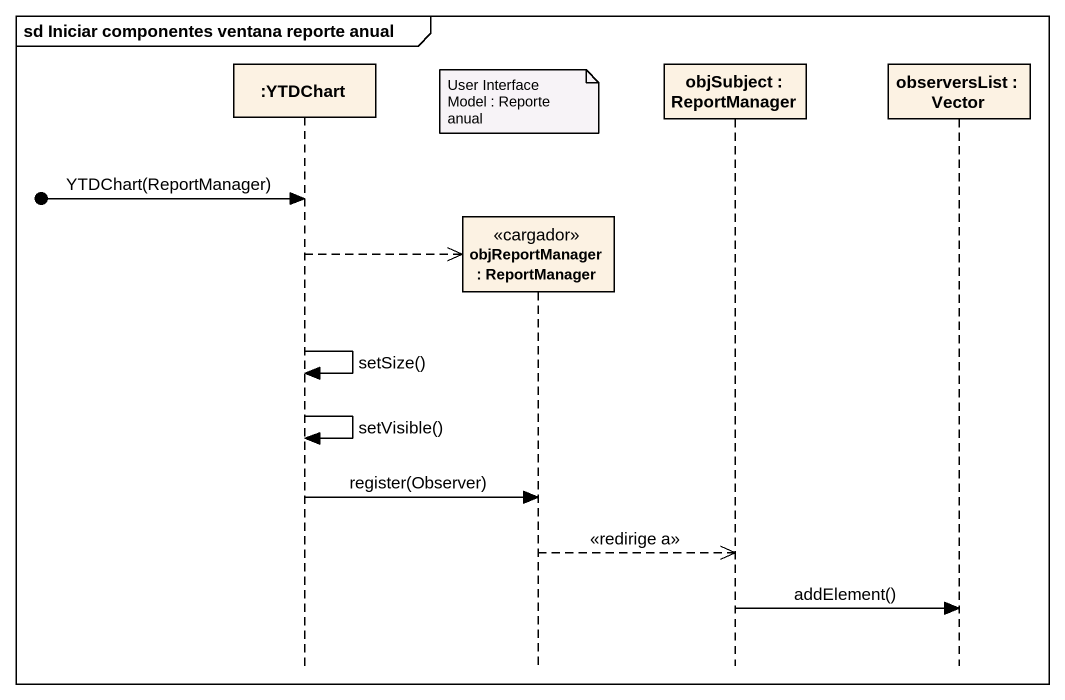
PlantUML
@startuml
mainframe sd Iniciar componentes ventana reporte anual
hide footbox
participant ":YTDChart" as YTDChart
participant "objReportManager : ReportManager" as objReportManager <<cargador>>
participant "objSubject : ReportManager" as objSubject
participant "observersList : Vector" as observersList

note over objReportManager : User Interface Model : Reporte anual
[o-> YTDChart : YTDChart(ReportManager)
YTDChart -->> objReportManager **
YTDChart -> YTDChart : setSize()
YTDChart -> YTDChart : setVisible()
YTDChart -> objReportManager : register(Observer)
objReportManager -->> objSubject : <<redirige a>>
objSubject -> observersList : addElement()
@enduml
